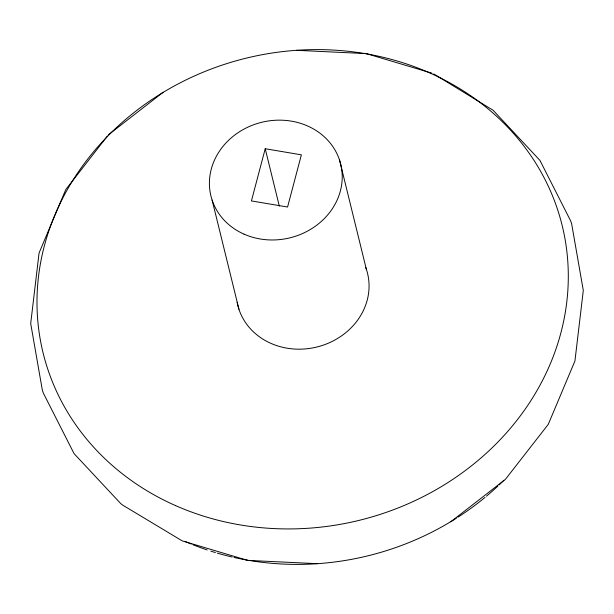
<?xml version="1.0" encoding="UTF-8"?>
<svg xmlns="http://www.w3.org/2000/svg" width="614" height="614" viewBox="0 0 614 614"><rect width="100%" height="100%" fill="white"/><g stroke="black" fill="none" stroke-linecap="round" stroke-linejoin="round"><path stroke-width="0.92" d="M265.225 148.734L251.425 200.924L287.575 207.018L301.374 154.835L265.225 148.734L279.316 206.112M107.442 136.016L65.744 189.619L39.066 253.014L30.7 323.54L42.351 390.197L43.387 393.19L74.071 453.631L120.881 503.726L122.992 505.299L182.166 540.857L247.642 560.39L317.407 563.675M108.594 134.643L163.163 92.269M450.837 521.731L505.406 479.357L548.256 424.381L574.934 360.986L583.3 290.46L571.649 223.803L570.613 220.81L539.929 160.369L493.119 110.274L433.76 73.926M296.593 50.325L366.358 53.61L431.834 73.143M339.527 160.039L366.343 269.239M212.122 200.087L238.946 309.295M365.744 267.527A66.811 59.474 -13.8 0 1 318.466 346.603A66.811 59.474 -13.8 0 1 237.119 302.203M503.848 480.309A267.243 237.902 -13.8 0 1 499.167 484.86M497.8 486.142A267.243 237.902 -13.8 0 1 486.472 496.181M485.014 497.401A267.243 237.902 -13.8 0 1 457.99 517.157M456.386 518.193A267.243 237.902 -13.8 0 1 249.038 560.405M248.102 560.252A267.243 237.902 -13.8 0 1 233.995 557.443M232.123 557.013A267.243 237.902 -13.8 0 1 217.249 553.114M215.407 552.569A267.243 237.902 -13.8 0 1 210.832 551.149M207.194 549.96A267.243 237.902 -13.8 0 1 192.95 544.725M191.207 544.027A267.243 237.902 -13.8 0 1 185.175 541.479M244.065 234.157A66.811 59.474 -13.8 0 0 342.213 175.335A66.811 59.474 -13.8 0 0 241.187 130.698A66.811 59.474 -13.8 0 0 244.065 234.157M175.612 505.629A267.243 237.902 -13.8 0 0 568.219 270.36A267.243 237.902 -13.8 0 0 164.099 91.808A267.243 237.902 -13.8 0 0 175.612 505.629"/></g></svg>
